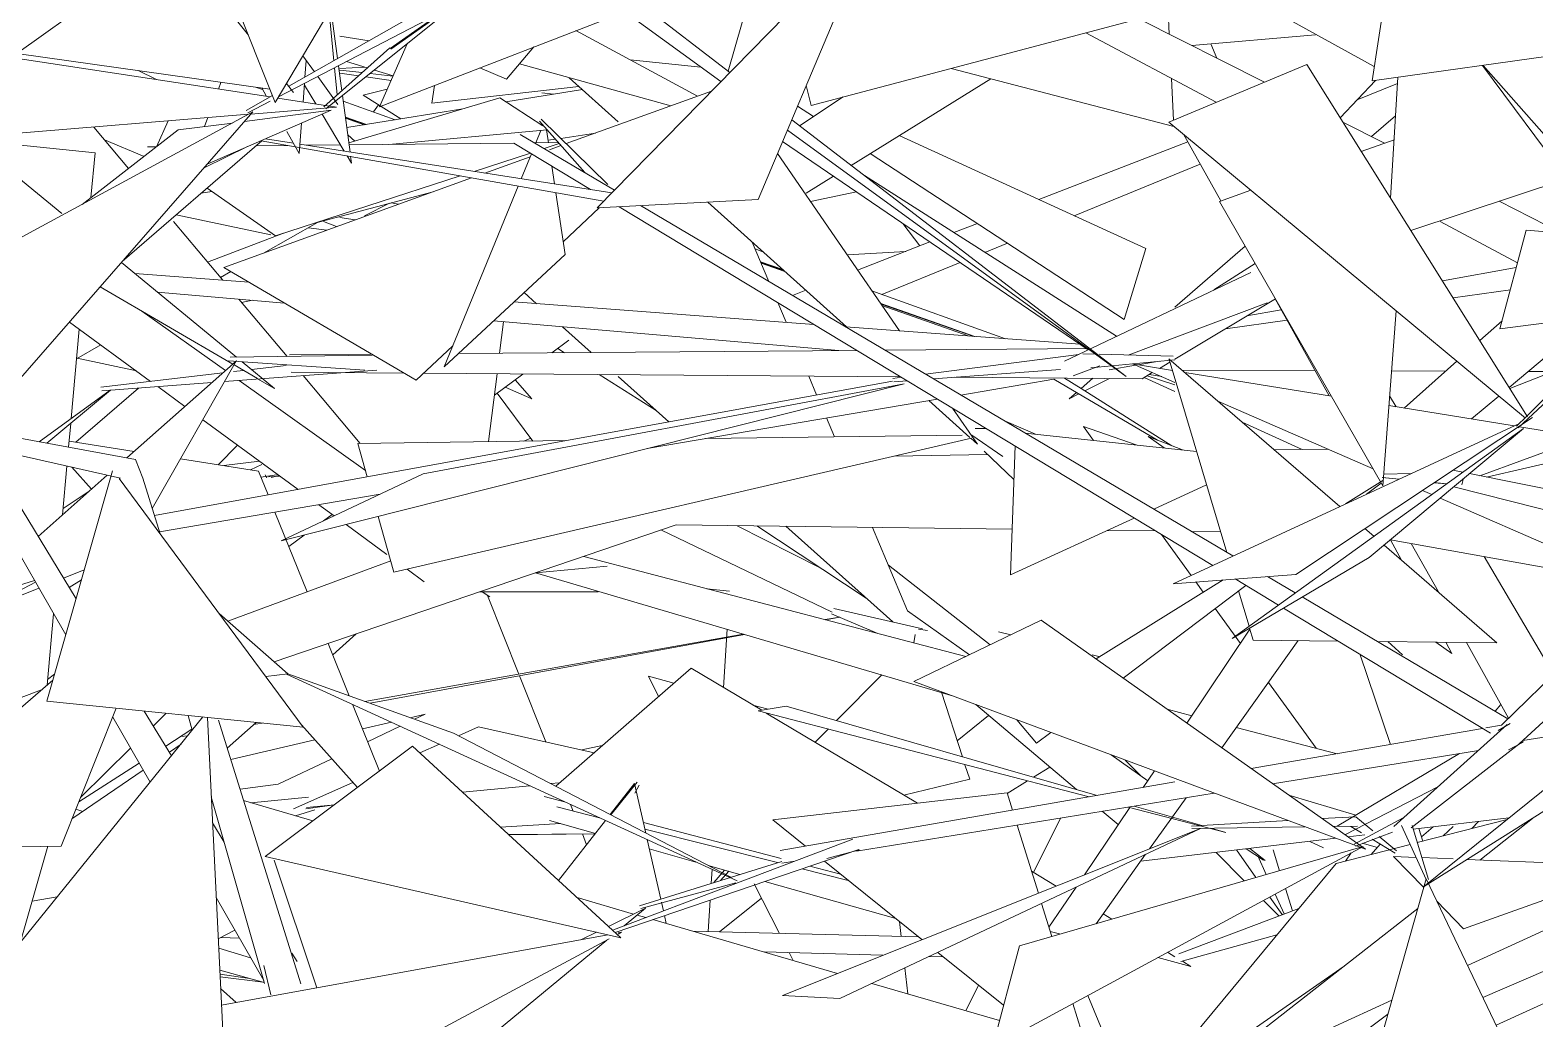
# Model space of a CAD drawing. Header units: millimetres. Extents: x 78096 to 288885, y -20632 to 149556.
# Drawn here: x 251137.2 to 251410.1, y 93652.2 to 93831.4 of the extents above; entities that cross this region are included whole.
import ezdxf

# ---------------------------------------------------------------- set-up
doc = ezdxf.new("R2010")
doc.units = ezdxf.units.MM
doc.layers.add('G-IMPT', color=8, linetype='Continuous', lineweight=9)
doc.layers.add('L-PLNT', color=71, linetype='Continuous', lineweight=9)

# ---------------------------------------------------------------- blocks, each defined once
blk = doc.blocks.new('ZZ-V - Tree Broadleaf 1 - 3dtree rotund SIMPLU-4826059-TOMH A-A')
at = {"layer": 'G-IMPT'}
for p, q in [((25567.35, 93824), (25573.09, 93844.24)), ((25660.03, 93838.34), (25684.48, 93824.86)), ((25551.73, 93835.98), (25567.64, 93823.79)), ((25548.57, 93834.77), (25565.99, 93822.11)), ((25641.79, 93833.51), (25664.55, 93821.99)), ((25647.13, 93834.92), (25647.32, 93830.71)), ((25561.79, 93819.49), (25539.73, 93831.35)), ((25632.16, 93830.96), (25655.83, 93818.36)), ((25673.82, 93830.59), (25651.38, 93828.66)), ((25655.96, 93826.34), (25654.87, 93828.96)), ((25529.5, 93825.31), (25556.91, 93817.72)), ((25562.37, 93824.74), (25549.57, 93826.06)), ((25607.79, 93824.52), (25648.11, 93813.96)), ((25513.57, 93818.21), (25514.07, 93821.43)), ((25547.4, 93814.83), (25538.49, 93822.82)), ((25614.95, 93822.64), (25589.61, 93806.94)), ((25647.7, 93822.69), (25648.05, 93815.12)), ((25684.71, 93822.32), (25678.3, 93815.57)), ((25513.57, 93818.21), (25540.25, 93821.25)), ((25540.9, 93820.67), (25527.04, 93818.43)), ((25564.33, 93820.4), (25537.95, 93810.87)), ((25588.2, 93819.33), (25580.27, 93814.1)), ((25519.21, 93817.17), (25498.18, 93813.78)), ((25458.61, 93806.39), (25452.29, 93813.88)), ((25578.08, 93813.33), (25639.52, 93768.68)), ((25578.86, 93815.18), (25639.52, 93768.68)), ((25678.8, 93814.78), (25686.34, 93810.96)), ((25429.65, 93812.02), (25446.49, 93798.19)), ((25436.1, 93810.9), (25452.52, 93809.2)), ((25498.35, 93812.47), (25499.62, 93811.34)), ((25534.67, 93811.48), (25535.99, 93811.68)), ((25537.01, 93810.53), (25534.92, 93809.78)), ((25536.97, 93811.83), (25543.26, 93812.79)), ((25577.2, 93811.25), (25632.62, 93773.5)), ((25649.91, 93812.58), (25656.64, 93800.49)), ((25452.52, 93809.2), (25451.79, 93801.1)), ((25531.43, 93808.51), (25523.21, 93805.54)), ((25576.28, 93809.06), (25598.37, 93776.95)), ((25592.06, 93805.07), (25637.77, 93775.96)), ((25520.8, 93804.67), (25475.85, 93788.43)), ((25586.42, 93804.97), (25581.45, 93801.89)), ((25471.79, 93801.9), (25473.69, 93802.19)), ((25492.16, 93796.39), (25513.82, 93802.15)), ((25588.81, 93777.67), (25563.61, 93800.28)), ((25707.14, 93800.43), (25718.52, 93794.67)), ((25484.4, 93794.33), (25467.25, 93797.96)), ((25496.94, 93797.47), (25499.68, 93797.05)), ((25537.41, 93793.08), (25543.95, 93799.24)), ((25475.69, 93786.13), (25466.73, 93796.75)), ((25486.7, 93794.62), (25472.93, 93789.4)), ((25483.06, 93791.04), (25492.87, 93796.58)), ((25493.93, 93796.75), (25496.33, 93795.83)), ((25696.42, 93796.75), (25710.47, 93789.27)), ((25571.69, 93793.03), (25574.7, 93785.9)), ((25457.3, 93789.31), (25478.15, 93772.17)), ((25662.89, 93789.12), (25655.42, 93784.37)), ((25459.71, 93787.33), (25480.38, 93785.78)), ((25475.26, 93786.64), (25477.12, 93787.68)), ((25510.77, 93767.98), (25475.85, 93788.43)), ((25628.29, 93771.44), (25662.08, 93787.54)), ((25453.48, 93784.94), (25477.48, 93770.92)), ((25463.8, 93783.96), (25486.85, 93781.99)), ((25530.34, 93783.89), (25532.6, 93781.87)), ((25461, 93780.54), (25476.16, 93769.74)), ((25487.35, 93772.29), (25478.58, 93782.69)), ((25481.08, 93782.48), (25479.11, 93782.08)), ((25528.49, 93782.18), (25582.87, 93778.11)), ((25576.31, 93782.08), (25577.82, 93778.49)), ((25639.85, 93772.55), (25665.04, 93782.05)), ((25666.55, 93782.76), (25648.32, 93771.83)), ((25666.52, 93782.74), (25676.31, 93765.16)), ((25447.9, 93778.54), (25462.6, 93767.78)), ((25524.78, 93778.74), (25587.41, 93773.37)), ((25526.58, 93778.58), (25525.87, 93772.89)), ((25707.66, 93778.77), (25703.63, 93775.18)), ((25724.2, 93779.47), (25708.95, 93766.7)), ((25449.64, 93777.27), (25448.19, 93761.06)), ((25538.43, 93775.23), (25535.35, 93772.97)), ((25537.31, 93777.66), (25542.51, 93773.02)), ((25588.59, 93777.69), (25631.15, 93774.5)), ((25449.16, 93771.89), (25453.58, 93774.39)), ((25502.75, 93772.51), (25477.05, 93772.15)), ((25502.7, 93772.71), (25487.77, 93772.6)), ((25510.77, 93767.98), (25517.39, 93774.21)), ((25590.68, 93773.4), (25518.43, 93772.84)), ((25632.58, 93773.72), (25595.78, 93773.44)), ((25603.13, 93769.09), (25630.89, 93772.68)), ((25631.64, 93772.77), (25633.97, 93772.71)), ((25634.59, 93772.69), (25648.01, 93772.33)), ((25458.3, 93753.93), (25478.1, 93771.47)), ((25462.9, 93744.77), (25478.19, 93771.55)), ((25476.02, 93767.75), (25503.59, 93769.84)), ((25476.7, 93771.49), (25501.46, 93769.84)), ((25477.61, 93769.55), (25479.45, 93769.77)), ((25477.75, 93770.76), (25481.97, 93768.3)), ((25479.18, 93771.33), (25485.06, 93766.49)), ((25480.87, 93769.93), (25487.15, 93770.67)), ((25604.56, 93768.24), (25627.56, 93769.92)), ((25629.91, 93768.8), (25634.75, 93770.63)), ((25648.34, 93771.72), (25633.09, 93770.26)), ((25636.43, 93769.9), (25641.18, 93770.71)), ((25648.32, 93767.6), (25640.65, 93770.94)), ((25647.87, 93769.77), (25640.65, 93770.94)), ((25641.61, 93770.78), (25645.55, 93771.46)), ((25647.41, 93771.29), (25645.52, 93770.15)), ((25678.22, 93745.09), (25647.23, 93771.9)), ((25657.76, 93736.79), (25647.27, 93771.75)), ((25699.43, 93771.44), (25689.89, 93762.95)), ((25453.57, 93766.72), (25475.68, 93769.32)), ((25453.77, 93766.06), (25473.7, 93767.57)), ((25463.31, 93743.47), (25597.11, 93767.85)), ((25463.9, 93766.83), (25468.81, 93763.24)), ((25478.68, 93767.95), (25501.54, 93751.66)), ((25482, 93768.27), (25485.06, 93766.49)), ((25599.21, 93767.34), (25486.3, 93738.88)), ((25508.57, 93769.27), (25488.08, 93769.43)), ((25500.62, 93756.55), (25490.28, 93768.83)), ((25512.01, 93751.03), (25599.21, 93767.34)), ((25598.63, 93768.6), (25512.11, 93769.25)), ((25525.41, 93769.15), (25523.89, 93756.87)), ((25530.11, 93769.11), (25524.93, 93765.3)), ((25528.71, 93768.08), (25531.7, 93764.62)), ((25547.4, 93768.65), (25556.56, 93760.46)), ((25581.94, 93768.72), (25583.37, 93765.35)), ((25597.18, 93768.32), (25598.75, 93768.52)), ((25597.38, 93767.72), (25599.79, 93767.89)), ((25642.38, 93768.27), (25608.41, 93768.52)), ((25609.52, 93765.31), (25626.4, 93768.19)), ((25644.23, 93769.38), (25642.38, 93768.27)), ((25676.7, 93765.09), (25650.11, 93769.41)), ((25442.4, 93756.84), (25455.26, 93766.22)), ((25443.8, 93756.58), (25455.32, 93766.22)), ((25460.43, 93766.56), (25449.04, 93756.75)), ((25526.88, 93766.73), (25531.7, 93764.62)), ((25552.65, 93755.6), (25605.27, 93764.58)), ((25611.17, 93757.6), (25603.69, 93764.31)), ((25684.26, 93751.93), (25656.14, 93764.19)), ((25687.27, 93765.19), (25688.44, 93763.19)), ((25707.06, 93765.11), (25702.11, 93760.97)), ((25608.03, 93762.92), (25612.52, 93756.39)), ((25709.85, 93759.72), (25687.13, 93763.4)), ((25448.11, 93760.18), (25447.72, 93755.87)), ((25472.08, 93760.84), (25489.33, 93748.21)), ((25585.14, 93761.15), (25586.58, 93757.72)), ((25612.13, 93759.26), (25614.1, 93759.25)), ((25617.71, 93760.52), (25623.08, 93758.21)), ((25641.32, 93756.26), (25631.77, 93759.58)), ((25631.77, 93759.58), (25633.57, 93757.09)), ((25722.58, 93757.65), (25710.81, 93759.56)), ((25459.6, 93755.08), (25447.82, 93756.95)), ((25537.88, 93757.06), (25500.16, 93756.55)), ((25501.86, 93750.5), (25500.16, 93756.55)), ((25506.73, 93733.2), (25611.47, 93757.51)), ((25609.74, 93758.04), (25563.21, 93757.41)), ((25612.52, 93756.39), (25611.31, 93757.48)), ((25611.49, 93758.03), (25617.11, 93754.2)), ((25618.5, 93732.73), (25619.35, 93756.08)), ((25652.27, 93755.09), (25621.19, 93758.41)), ((25482.16, 93751.51), (25468.03, 93753.75)), ((25614.38, 93754.53), (25597.45, 93754.26)), ((25613.74, 93755.14), (25619.13, 93749.99)), ((25676.04, 93755.52), (25666.34, 93755.36)), ((25442.19, 93739.66), (25454.72, 93750.76)), ((25447.41, 93752.42), (25446.61, 93743.58)), ((25448.31, 93752.22), (25451.86, 93748.23)), ((25480.74, 93751.73), (25482.75, 93752.75)), ((25482.16, 93751.51), (25483.89, 93747.22)), ((25485.42, 93750.87), (25482.59, 93750.45)), ((25483.66, 93750.33), (25483.4, 93750.85)), ((25486.09, 93750.58), (25483.98, 93750.47)), ((25484.44, 93750.38), (25485.91, 93750.72)), ((25512.01, 93751.03), (25486.3, 93738.88)), ((25446.72, 93744.76), (25451.45, 93747.86)), ((25644.49, 93744.63), (25654.09, 93749.02)), ((25694.94, 93747.28), (25693.22, 93748.03)), ((25464.23, 93740.52), (25504.2, 93747.34)), ((25493.11, 93745.44), (25495.89, 93743.41)), ((25725.17, 93734.1), (25696.44, 93746.62)), ((25485.15, 93744.09), (25490.98, 93729.65)), ((25495.54, 93743.67), (25493.94, 93742.49)), ((25506.73, 93733.2), (25503.88, 93743.31)), ((25618.5, 93732.73), (25640.97, 93743.02)), ((25557.87, 93741.76), (25485.02, 93716.95)), ((25490.46, 93739.93), (25487.66, 93737.87)), ((25498.04, 93741.84), (25505.44, 93736.42)), ((25618.8, 93741.01), (25557.87, 93741.76)), ((25577.77, 93741.52), (25597.18, 93724.18)), ((25593.5, 93741.32), (25599.87, 93726.21)), ((25644.84, 93740.68), (25636.1, 93740.79)), ((25645.89, 93740.05), (25651.26, 93732.63)), ((25656.63, 93740.54), (25651.3, 93740.6)), ((25684.43, 93739.71), (25682.8, 93741.12)), ((25706.73, 93720.42), (25686.26, 93738.13)), ((25733.41, 93730.79), (25687.42, 93739.09)), ((25691.2, 93738.41), (25696.1, 93729.62)), ((25506.15, 93735.25), (25476.59, 93724.34)), ((25532.41, 93733.09), (25545.36, 93734.28)), ((25541.13, 93736.06), (25610.43, 93717.92)), ((25704.44, 93736.02), (25716.98, 93714.71)), ((25446.8, 93732.11), (25450.58, 93733.63)), ((25447.81, 93730.45), (25450.06, 93731.81)), ((25509.09, 93733.74), (25512.22, 93731.45)), ((25608.19, 93710.71), (25532.37, 93733.07)), ((25652.12, 93731.43), (25653.48, 93729.56)), ((25431.05, 93725.78), (25442.34, 93730.32)), ((25543.78, 93729.65), (25522.22, 93729.62)), ((25522.71, 93729.63), (25524.09, 93728.73)), ((25661.77, 93723.41), (25659.85, 93729.81)), ((25586.49, 93726.61), (25602.54, 93722.96)), ((25599.85, 93726.21), (25611.11, 93718.25)), ((25655.61, 93726.61), (25660.2, 93720.27)), ((25445, 93725.68), (25443.84, 93712.74)), ((25587.59, 93725.08), (25584.9, 93724.6)), ((25584.95, 93724.59), (25587.6, 93725.08)), ((25586.08, 93725.66), (25594.47, 93722.1)), ((25495.62, 93718.24), (25499.9, 93722.01)), ((25570.03, 93721.97), (25501.42, 93709.79)), ((25502.39, 93709.45), (25570.27, 93721.9)), ((25601.23, 93721.9), (25601.01, 93720.39)), ((25601.83, 93722.9), (25603.45, 93722.65)), ((25661.94, 93722.85), (25650.48, 93705.87)), ((25670.7, 93720.8), (25656.82, 93701.38)), ((25662.53, 93720.89), (25661.87, 93723.08)), ((25662.53, 93720.89), (25677.88, 93720.73)), ((25685.04, 93720.65), (25706.73, 93720.42)), ((25701.18, 93720.48), (25708.83, 93706.74)), ((25494.77, 93720.27), (25498.58, 93710.81)), ((25681.92, 93718.24), (25687.4, 93701.98)), ((25560.6, 93715.81), (25536.05, 93694.4)), ((25560.6, 93715.81), (25573.41, 93708.18)), ((25445.19, 93714.7), (25443.93, 93713.73)), ((25586.99, 93706.3), (25595.21, 93714.59)), ((25665.29, 93713.23), (25673.93, 93701.3)), ((25442.82, 93711.86), (25422.98, 93704.54)), ((25605.98, 93711.43), (25609.8, 93699.75)), ((25463.11, 93705.35), (25465.43, 93707.64)), ((25499.2, 93709.26), (25504.09, 93697.16)), ((25574.24, 93707.68), (25601.67, 93691.33)), ((25612.22, 93709.21), (25630.5, 93693.81)), ((25646.95, 93708.36), (25651.38, 93707.2)), ((25465.33, 93701.7), (25470.1, 93704.77)), ((25476.47, 93701.33), (25481.73, 93705.97)), ((25481.28, 93705.57), (25482.84, 93705.86)), ((25489.95, 93705.55), (25500.1, 93694.17)), ((25583.11, 93702.39), (25585.46, 93704.76)), ((25659.47, 93705.08), (25677.73, 93700.3)), ((25720.15, 93704.11), (25711.43, 93702.73)), ((25466, 93700.61), (25468.12, 93702.06)), ((25469.34, 93703.56), (25468.05, 93703.45)), ((25449.59, 93691.61), (25460.52, 93698.62)), ((25449.89, 93692.34), (25458.98, 93701.29)), ((25636.75, 93700.1), (25643.41, 93695.39)), ((25448.34, 93688.49), (25461.24, 93697.34)), ((25610.27, 93698.32), (25611.12, 93695.72)), ((25644.62, 93697.18), (25642.6, 93694.19)), ((25550.36, 93694.9), (25545.94, 93689.27)), ((25546.04, 93689.22), (25550.84, 93695.17)), ((25552.39, 93685.92), (25550.36, 93694.9)), ((25551.16, 93694.61), (25550.39, 93693.15)), ((25617.92, 93693.19), (25575.42, 93688.33)), ((25599.16, 93692.82), (25611.12, 93695.72)), ((25617.92, 93693.19), (25618.89, 93690.07)), ((25479.45, 93691.8), (25492.04, 93688.14)), ((25537.65, 93691.61), (25533.96, 93692.58)), ((25536.25, 93690.66), (25543.98, 93688.71)), ((25640.15, 93690.56), (25631.92, 93678.36)), ((25650.36, 93692.33), (25643.75, 93683.08)), ((25681.14, 93689.19), (25669.01, 93692.77)), ((25534.9, 93688.2), (25543.25, 93685.84)), ((25545.1, 93688.2), (25536.56, 93677.32)), ((25576.96, 93681.29), (25551.95, 93687.86)), ((25575.42, 93688.33), (25581.37, 93683.55)), ((25627.56, 93688.64), (25622.72, 93678.78)), ((25635.17, 93689.87), (25638.05, 93687.45)), ((25708.91, 93688.67), (25691.53, 93686.62)), ((25692.27, 93684.21), (25708.59, 93688.4)), ((25761.63, 93689.57), (25701.4, 93661.93)), ((25713.5, 93688.8), (25703.6, 93681.04)), ((25706.58, 93651.1), (25791.71, 93689.96)), ((25526.03, 93687.01), (25536.9, 93687.64)), ((25543.2, 93685.78), (25527.5, 93685.65)), ((25527.5, 93685.65), (25543.2, 93685.78)), ((25527.52, 93685.63), (25543.2, 93685.78)), ((25552.23, 93686.63), (25576.29, 93680.57)), ((25619.73, 93687.38), (25623.57, 93675.03)), ((25677.49, 93684.97), (25642.13, 93680.82)), ((25682.8, 93685.6), (25679.68, 93685.23)), ((25692.54, 93686.74), (25693.3, 93684.47)), ((25555.09, 93673.96), (25552.66, 93684.73)), ((25553.03, 93683.07), (25561.49, 93680.68)), ((25677.55, 93680.42), (25690.99, 93683.88)), ((25563.73, 93680.04), (25569.42, 93678.43)), ((25587.68, 93678.47), (25582.15, 93679.92)), ((25584.77, 93680.81), (25602.45, 93666.61)), ((25643.03, 93682.08), (25634.03, 93669.47)), ((25677.55, 93680.42), (25649.47, 93646.53)), ((25573.96, 93677.14), (25597.7, 93670.42)), ((25580.75, 93679.45), (25589.09, 93677.34)), ((25622.34, 93679.01), (25626.83, 93676.33)), ((25445.63, 93674.34), (25441.13, 93673.58)), ((25539.93, 93674.22), (25550.17, 93671.25)), ((25630.41, 93676.13), (25625.5, 93668.85)), ((25555.58, 93671.81), (25555.21, 93673.43)), ((25624.15, 93673.18), (25626.02, 93667.16)), ((25649.04, 93664.05), (25670.8, 93672.27)), ((25692.36, 93672.25), (25659.95, 93646.87)), ((25550.82, 93671.06), (25552.39, 93670.6)), ((25553.64, 93670.24), (25587.15, 93660.5)), ((25556.09, 93669.53), (25555.77, 93670.97)), ((25635.31, 93671.27), (25636.92, 93670.31)), ((25474.86, 93666.76), (25477.89, 93668.31)), ((25478.69, 93666.9), (25475.31, 93666.99)), ((25601.81, 93667.12), (25560.92, 93668.12)), ((25625.73, 93668.11), (25627.42, 93667.68)), ((25666.83, 93667.47), (25649.38, 93662.62)), ((25595.4, 93663.79), (25573.85, 93664.37)), ((25606.31, 93663.5), (25603.77, 93663.57)), ((25605.32, 93664.3), (25617.26, 93654.71)), ((25651.25, 93661.77), (25645.23, 93663.35)), ((25646.99, 93664.31), (25648.32, 93663.52)), ((25649.69, 93662.7), (25651.25, 93661.77)), ((25657.37, 93646.78), (25679, 93661.79)), ((25478.09, 93655.2), (25475.29, 93657.78)), ((25593.4, 93658.68), (25616.52, 93651.96)), ((25612.71, 93658.36), (25610.45, 93653.73)), ((25629.8, 93655.01), (25632.17, 93647.42)), ((25636.88, 93646.05), (25632.56, 93656.5)), ((25687.67, 93655.63), (25669.24, 93647.17))]:
    blk.add_line(p, q, dxfattribs=at)
blk = doc.blocks.new('ZZ-V - Tree Broadleaf 1 - 3dtree rotund SIMPLU-4826034-TOMH A-A')
at = {"layer": 'G-IMPT'}
for p, q in [((25577.03, 93878.13), (25506.05, 93828.12)), ((25506.15, 93827.99), (25577.04, 93878.06)), ((25690.44, 93863.17), (25684.08, 93822.23)), ((25543.58, 93799.23), (25593.71, 93850.4)), ((25572.78, 93800.76), (25593.71, 93850.4)), ((25466.91, 93847.57), (25438.32, 93827.23)), ((25466.91, 93847.57), (25480.32, 93830.56)), ((25504.11, 93817.57), (25584.23, 93848.55)), ((25499.57, 93842.55), (25485.19, 93818.32)), ((25817.88, 93841.06), (25684.08, 93822.23)), ((25485.19, 93818.32), (25477.31, 93838.13)), ((25582.35, 93817.79), (25665.66, 93839.82)), ((25485.79, 93819.33), (25517.6, 93835.82)), ((25487.65, 93821.27), (25516.37, 93837.56)), ((25494.36, 93817.16), (25517.7, 93835.84)), ((25495.28, 93835.33), (25496.5, 93826.29)), ((25495.81, 93825.89), (25494.95, 93834.77)), ((25506.05, 93828.12), (25515.35, 93834.65)), ((25414.08, 93830.04), (25484.26, 93819.34)), ((25484.22, 93820.75), (25438.32, 93827.23)), ((25494.03, 93817.57), (25505.97, 93828.24)), ((25509.14, 93828.99), (25504.11, 93817.57)), ((25532.11, 93828.4), (25527.15, 93822.53)), ((25490.21, 93826.78), (25492.29, 93823.9)), ((25490.82, 93825.94), (25490.59, 93822.93)), ((25496.4, 93819.69), (25495.93, 93824.59)), ((25496.67, 93824.97), (25497.28, 93820.47)), ((25522.27, 93824.59), (25527.15, 93822.53)), ((25672.26, 93825.21), (25647.25, 93814.79)), ((25672.26, 93825.21), (25712.28, 93761.39)), ((25719.42, 93804.51), (25704.11, 93825.05)), ((25742.52, 93781.58), (25704.22, 93825.06)), ((25487.24, 93821.78), (25488.53, 93820.14)), ((25490.5, 93821.78), (25490.25, 93818.43)), ((25490.48, 93821.5), (25492.55, 93818.08)), ((25492.91, 93823.03), (25496.57, 93817.94)), ((25581.48, 93821.4), (25582.35, 93817.79)), ((25687.45, 93800.98), (25688.75, 93822.89)), ((25479.9, 93816.87), (25484.69, 93819.59)), ((25482.75, 93820.96), (25483.62, 93819.44)), ((25485.67, 93819.13), (25494.69, 93817.75)), ((25497.4, 93819.59), (25498.77, 93809.34)), ((25498.55, 93811.02), (25525.9, 93819.16)), ((25533.72, 93814.12), (25525.9, 93819.16)), ((25481.12, 93816.62), (25409.51, 93777.83)), ((25480.34, 93816.19), (25419.68, 93811.2)), ((25437.76, 93766.91), (25481.12, 93816.62)), ((25472.84, 93807.13), (25495.35, 93816.92)), ((25495.35, 93816.92), (25479.62, 93814.9)), ((25480.21, 93816.44), (25484.27, 93818.55)), ((25496.28, 93817.51), (25480.78, 93816.23)), ((25493.68, 93816.2), (25497.72, 93809.51)), ((25494.8, 93817.73), (25496.28, 93817.51)), ((25450.18, 93799.86), (25467.59, 93813.35)), ((25477.42, 93814.61), (25467.59, 93813.35)), ((25489.97, 93814.58), (25489.56, 93809.11)), ((25505.81, 93810.74), (25534.51, 93813.37)), ((25532.45, 93811.02), (25533.37, 93813.26)), ((25533.14, 93814.93), (25541.32, 93805.64)), ((25533.4, 93815.32), (25545.5, 93803.46)), ((25534.39, 93813.36), (25534.74, 93811.04)), ((25711.88, 93761.11), (25647.25, 93814.79)), ((25457.46, 93789.49), (25482.79, 93811.41)), ((25481.72, 93810.49), (25487.44, 93810.55)), ((25482.64, 93811.39), (25544.78, 93800.45)), ((25483.41, 93811.73), (25488.51, 93810.94)), ((25487.28, 93813.07), (25489.56, 93809.11)), ((25489.68, 93810.75), (25546.26, 93801.96)), ((25490.79, 93810.58), (25496.94, 93810.65)), ((25498.59, 93810.66), (25528.46, 93810.98)), ((25528.46, 93810.98), (25542.39, 93802.56)), ((25529.64, 93812.55), (25546.73, 93802.44)), ((25532.23, 93811.02), (25536.54, 93811.06)), ((25536.71, 93810.87), (25533.98, 93809.98)), ((25688.08, 93811.57), (25682.12, 93809.47)), ((25462.04, 93810.28), (25463.65, 93810.3)), ((25472.29, 93806.5), (25480.19, 93810.33)), ((25498.24, 93808.65), (25499.04, 93807.32)), ((25498.87, 93808.61), (25499.04, 93807.32)), ((25531.46, 93809.17), (25521.26, 93805.85)), ((25529.79, 93804.52), (25531.65, 93809.05)), ((25518.75, 93805.03), (25485.26, 93794.15)), ((25535.37, 93806.81), (25535.85, 93803.58)), ((25472.83, 93802.79), (25485.26, 93794.15)), ((25515.84, 93770.43), (25529.25, 93803.19)), ((25662.13, 93802.43), (25656.4, 93800.41)), ((25691.13, 93795.12), (25719.42, 93804.51)), ((25536.08, 93801.98), (25537.75, 93790.78)), ((25543.58, 93799.23), (25572.78, 93800.76)), ((25551.46, 93799.64), (25658.85, 93736.14)), ((25686.02, 93748.87), (25656.4, 93800.41)), ((25547.57, 93799.44), (25655.18, 93734.44)), ((25712.05, 93795.22), (25707.27, 93777.28)), ((25712.05, 93795.22), (25731.99, 93793.53)), ((25515.84, 93770.43), (25537.75, 93790.78)), ((25712.18, 93761.55), (25737.19, 93786.67)), ((25710.57, 93759.34), (25736.91, 93784.07)), ((25688.44, 93780.58), (25686.02, 93748.87)), ((25707.27, 93777.28), (25730.88, 93780.34)), ((25703.63, 93750.69), (25763.17, 93772.56)), ((25457.13, 93750.22), (25404.99, 93762.02)), ((25459.84, 93753.65), (25405.81, 93763.52)), ((25710.29, 93759.64), (25712.13, 93761.5)), ((25710.8, 93760.15), (25648, 93731.12)), ((25658.71, 93721.21), (25711.57, 93759.24)), ((25670.27, 93732.81), (25713.16, 93761.25)), ((25683.53, 93735.85), (25711.57, 93759.24)), ((25739.14, 93758.3), (25704.86, 93750.44)), ((25459.84, 93753.65), (25461.19, 93750.27)), ((25434.46, 93752.36), (25449.08, 93728.37)), ((25443.8, 93709.85), (25455.69, 93751.58)), ((25691.19, 93751.09), (25686.18, 93750.94)), ((25698.73, 93751.68), (25700.55, 93751.31)), ((25701.77, 93751.07), (25745.18, 93742.3)), ((25755.16, 93752.06), (25707.55, 93705.48)), ((25490.28, 93705.1), (25456.92, 93750.17)), ((25461.19, 93750.27), (25464.35, 93740.13)), ((25679.25, 93745.57), (25686.06, 93749.8)), ((25685.74, 93749.35), (25683.07, 93747.33)), ((25688.99, 93750.07), (25685.91, 93750.38)), ((25685.91, 93750.38), (25688.98, 93750.07)), ((25685.97, 93750.37), (25688.99, 93750.07)), ((25695.32, 93749.42), (25697.6, 93749.19)), ((25695.34, 93749.43), (25697.63, 93749.21)), ((25697.63, 93749.21), (25695.35, 93749.44)), ((25698.93, 93748.69), (25740.79, 93738)), ((25700.6, 93750), (25700.34, 93749.06)), ((25432.4, 93747.67), (25447.21, 93721.83)), ((25759.08, 93746.63), (25710.76, 93702.11)), ((25658.71, 93721.21), (25683.53, 93735.85)), ((25334.45, 93697.84), (25441.55, 93731.71)), ((25441.74, 93731.38), (25368.84, 93693.26)), ((25634.04, 93717.48), (25657.11, 93731.81)), ((25670.27, 93732.81), (25648, 93731.12)), ((25659.26, 93731.97), (25667.09, 93727.24)), ((25665.14, 93732.42), (25670.16, 93729.45)), ((25661.18, 93730.81), (25638.93, 93714.02)), ((25671.42, 93728.71), (25708.73, 93706.64)), ((25668, 93726.69), (25705.56, 93704)), ((25756.04, 93726.59), (25693.41, 93676.2)), ((25487.5, 93714.77), (25475.02, 93725.72)), ((25624.08, 93724.52), (25601.02, 93713.37)), ((25624.08, 93724.52), (25682.87, 93682.98)), ((25414.73, 93687.59), (25444.89, 93713.65)), ((25487.5, 93714.77), (25483.48, 93714.29)), ((25487.27, 93714.74), (25568.96, 93677.24)), ((25517.53, 93704.01), (25487.5, 93714.79)), ((25601.02, 93713.37), (25682.87, 93682.98)), ((25443.8, 93709.85), (25490.28, 93705.1)), ((25693.41, 93676.2), (25750.37, 93711.93)), ((25424.14, 93647.86), (25472.09, 93706.96)), ((25446.38, 93683.57), (25456.38, 93708.56)), ((25455.74, 93706.95), (25462.51, 93695.14)), ((25461.46, 93708.04), (25466.4, 93699.94)), ((25469.4, 93707.23), (25470.16, 93704.57)), ((25476.02, 93642.87), (25472.9, 93706.88)), ((25572.75, 93708.07), (25577.82, 93708.93)), ((25572.75, 93708.07), (25632.76, 93692.48)), ((25634.23, 93692.74), (25577.82, 93708.93)), ((25474.91, 93706.36), (25489.83, 93658.59)), ((25619.66, 93706.45), (25623.25, 93702.19)), ((25625.85, 93704.15), (25623.25, 93702.19)), ((25704.1, 93704.88), (25662.18, 93697.6)), ((25688.05, 93687.12), (25708.57, 93705.6)), ((25707.55, 93705.48), (25704.7, 93704.99)), ((25706.95, 93704.51), (25709.11, 93705.79)), ((25483.39, 93681.67), (25510.09, 93701.65)), ((25510.09, 93701.65), (25547.85, 93666.95)), ((25517.53, 93704.01), (25567.8, 93677.93)), ((25691.15, 93686.88), (25711.51, 93702.63)), ((25708.85, 93700.99), (25711.51, 93702.37)), ((25703.36, 93700.91), (25666.04, 93694.87)), ((25677.77, 93687.2), (25699.96, 93700.36)), ((25648.32, 93695.19), (25576.76, 93682.75)), ((25655.46, 93693.16), (25590.59, 93682.66)), ((25679.17, 93685.6), (25696.11, 93694.38)), ((25473.6, 93692.52), (25483.25, 93658.69)), ((25639.87, 93690.64), (25657.55, 93686.04)), ((25653.22, 93687.28), (25640.95, 93690.81)), ((25473.83, 93687.75), (25475.95, 93684.27)), ((25653.18, 93687.28), (25668.84, 93688.19)), ((25675, 93688.54), (25681.05, 93688.89)), ((25680.82, 93683.94), (25689.75, 93688.66)), ((25684.2, 93686.32), (25681.16, 93688.87)), ((25577.15, 93656.51), (25652.99, 93686.77)), ((25652.99, 93686.77), (25587.55, 93655.93)), ((25651.32, 93687.17), (25652.85, 93687.26)), ((25651.41, 93686.75), (25671.88, 93687.06)), ((25657.55, 93686.04), (25654.87, 93686.81)), ((25676.99, 93687.13), (25681.45, 93687.2)), ((25682.19, 93685.96), (25680.24, 93687.14)), ((25681.05, 93683.55), (25687.79, 93686.07)), ((25688.54, 93682.68), (25685.4, 93685.32)), ((25693.88, 93677.53), (25689.43, 93687.31)), ((25694.34, 93677.51), (25691.33, 93687.28)), ((25413.39, 93682.99), (25446.38, 93683.57)), ((25439.01, 93666.19), (25443.99, 93683.53)), ((25546.54, 93668.38), (25589.93, 93684.83)), ((25546.81, 93667.92), (25591.04, 93682.94)), ((25585.19, 93681.31), (25591.17, 93682.91)), ((25682.44, 93683.47), (25615.23, 93647.14)), ((25620.14, 93665.46), (25682.44, 93683.47)), ((25688.29, 93682.28), (25684.1, 93684.81)), ((25483.39, 93681.67), (25547.85, 93666.95)), ((25485.02, 93681), (25492.72, 93657.87)), ((25551.23, 93672.76), (25577.03, 93680.8)), ((25579.42, 93680.85), (25577.07, 93680.47)), ((25692.06, 93681.52), (25688, 93681.69)), ((25693.44, 93676.06), (25688, 93681.69)), ((25698.77, 93681.24), (25693.11, 93681.48)), ((25732.2, 93679.86), (25700.68, 93668.56)), ((25732.2, 93679.86), (25701.29, 93681.14)), ((25551.49, 93672.28), (25568.69, 93676.89)), ((25683.53, 93640.95), (25693.88, 93677.65)), ((25716.87, 93629.58), (25693.88, 93677.65)), ((25474.49, 93674.23), (25483.11, 93659.19)), ((25545.61, 93669.01), (25552.35, 93672.31)), ((25548.46, 93669.11), (25552.35, 93672.31)), ((25700.68, 93668.56), (25695.82, 93673.59)), ((25545.49, 93667.48), (25475.44, 93654.72)), ((25481.79, 93632.53), (25545.77, 93666.76)), ((25513.28, 93640.11), (25545.3, 93666.51)), ((25540.73, 93666.62), (25543.45, 93667.95)), ((25547.4, 93667.63), (25547.97, 93667.94)), ((25547.97, 93667.94), (25547.4, 93667.83)), ((25488.22, 93664.15), (25489.15, 93662.62)), ((25620.14, 93665.46), (25615.23, 93647.14)), ((25483.15, 93661.93), (25484.38, 93656.63)), ((25577.15, 93656.51), (25587.55, 93655.93))]:
    blk.add_line(p, q, dxfattribs=at)
blk = doc.blocks.new('ZZ-V - Tree Broadleaf 2 - 3dtree rotund SIMPLU-4826084-TOMH A-A')
at = {"layer": 'G-IMPT'}
for p, q in [((25502.2, 93829.52), (25496.94, 93830.36)), ((25460.33, 93824.12), (25463.64, 93822.48)), ((25496.94, 93824.52), (25501.39, 93824.75)), ((25496.94, 93824.21), (25500.95, 93823.76)), ((25501.89, 93824.6), (25498.14, 93825.73)), ((25506.58, 93823.18), (25503.17, 93824.21)), ((25474.88, 93820.77), (25475.32, 93821.97)), ((25500.3, 93823.17), (25496.94, 93823.65)), ((25506.21, 93822.34), (25501.64, 93822.98)), ((25502.4, 93823.59), (25506.55, 93823.12)), ((25688.69, 93821.8), (25681.38, 93818.8)), ((25482.91, 93820.67), (25481.64, 93821.12)), ((25501.12, 93819.67), (25505.5, 93820.73)), ((25501.12, 93819.67), (25508, 93815.36)), ((25533.56, 93820.06), (25535.67, 93819.82)), ((25506.95, 93815.19), (25497.53, 93818.57)), ((25503.9, 93817.93), (25503, 93816.61)), ((25579.91, 93817.68), (25582.82, 93815.78)), ((25683.99, 93812.15), (25688.34, 93815.92)), ((25465.8, 93815), (25463.67, 93810.31)), ((25472.4, 93813.97), (25472.99, 93815.59)), ((25497.92, 93815.69), (25501.75, 93814.35)), ((25501.64, 93814.33), (25497.93, 93815.63)), ((25501.34, 93814.29), (25497.95, 93815.46)), ((25454.26, 93811.55), (25461.42, 93808.57)), ((25643.07, 93791.85), (25598.31, 93812.33)), ((25650.67, 93811.21), (25623.67, 93800.73)), ((25593.07, 93809.09), (25639.16, 93779.01)), ((25652.92, 93807.16), (25630.06, 93797.8)), ((25505.94, 93800.06), (25501.37, 93797.8)), ((25507.55, 93799.89), (25506.2, 93800.13)), ((25590.6, 93802.13), (25582.25, 93800.39)), ((25494.54, 93795.18), (25491.2, 93795.64)), ((25599.02, 93796.39), (25602.08, 93792.35)), ((25612.52, 93796.4), (25608.26, 93794.75)), ((25573.64, 93791.28), (25572.22, 93791.79)), ((25599.52, 93791.35), (25588.9, 93790.72)), ((25603.91, 93793.06), (25590.8, 93787.97)), ((25617.96, 93792.85), (25613.87, 93791.17)), ((25643.07, 93791.85), (25639.16, 93779.01)), ((25648.32, 93781.23), (25661.07, 93792.29)), ((25573.2, 93789.47), (25577.22, 93788.06)), ((25577.39, 93787.92), (25573.24, 93789.36)), ((25577.62, 93787.71), (25573.3, 93789.22)), ((25609.38, 93789.34), (25595.22, 93783.54)), ((25710.24, 93788.43), (25696.83, 93786.02)), ((25581.4, 93784.32), (25578.97, 93783.38)), ((25617.6, 93775.52), (25593.39, 93784.2)), ((25709.16, 93784.37), (25698.76, 93782.95)), ((25594.99, 93781.88), (25612.06, 93775.93)), ((25611.94, 93775.94), (25595.04, 93781.8)), ((25611, 93776.01), (25595.22, 93781.54)), ((25667.62, 93780.77), (25661.35, 93779.64)), ((25668.68, 93778.86), (25657.5, 93777.33)), ((25537.65, 93772.98), (25536.42, 93773.76)), ((25460.02, 93769.67), (25449.3, 93771.97)), ((25673.76, 93769.73), (25649.62, 93769.83)), ((25697.4, 93769.63), (25687.61, 93769.67)), ((25716.91, 93769.56), (25709.07, 93766.51)), ((25716.91, 93769.56), (25712.39, 93769.57)), ((25554.29, 93762.5), (25543.96, 93769.01)), ((25645.2, 93757.13), (25626.37, 93768.18)), ((25631.31, 93766.5), (25628.33, 93768.37)), ((25631.31, 93766.5), (25633.43, 93768.34)), ((25636.47, 93768.31), (25632, 93766.06)), ((25648.32, 93765.95), (25642.74, 93768.48)), ((25643.29, 93768.81), (25648.32, 93767.15)), ((25645.94, 93768.64), (25643.64, 93769.02)), ((25525.42, 93765.66), (25531.92, 93756.98)), ((25629.15, 93764.62), (25630.48, 93765.77)), ((25630.92, 93765.51), (25629.15, 93764.62)), ((25647.78, 93756.12), (25631.33, 93766.48)), ((25671.42, 93755.44), (25660.52, 93760.4)), ((25478.38, 93756.23), (25474.82, 93752.67)), ((25531.55, 93757.48), (25530.27, 93756.96)), ((25649.73, 93755.36), (25643.51, 93757.79)), ((25646.41, 93755.72), (25643.51, 93757.79)), ((25482.32, 93753.35), (25475.85, 93752.51)), ((25555.11, 93740.9), (25586.21, 93725.97)), ((25568.98, 93741.63), (25584.03, 93733.99)), ((25572.51, 93741.58), (25592.32, 93728.52)), ((25687.43, 93739.09), (25689.42, 93735.4)), ((25596.4, 93734.45), (25614.81, 93720.03)), ((25523.66, 93729), (25529.34, 93714.75)), ((25563.47, 93730.21), (25567.59, 93729.78)), ((25566.49, 93712.3), (25567.15, 93722.85)), ((25592.81, 93722.8), (25594.05, 93722.21)), ((25618.57, 93721.85), (25616.36, 93722.39)), ((25689.62, 93718.24), (25686.92, 93720.63)), ((25698.55, 93718.45), (25695.62, 93720.54)), ((25697.43, 93720.52), (25698.55, 93718.45)), ((25634.54, 93717.95), (25633.35, 93718.24)), ((25529.47, 93714.41), (25534.24, 93702.46)), ((25552.86, 93714.34), (25554.72, 93710.69)), ((25552.86, 93714.34), (25557.46, 93713.07)), ((25509.68, 93706.83), (25512.38, 93707.46)), ((25510.46, 93706.54), (25512.38, 93707.46)), ((25571.8, 93709.13), (25574.56, 93708.37)), ((25608.85, 93702.67), (25614.55, 93707.25)), ((25707.46, 93709.22), (25706.42, 93708.01)), ((25501, 93704.81), (25506.25, 93706.03)), ((25501.94, 93702.48), (25507.85, 93705.3)), ((25477.13, 93699.25), (25492.4, 93702.8)), ((25485.74, 93694.77), (25495.44, 93699.39)), ((25642.09, 93696.33), (25639.29, 93699.16)), ((25625.67, 93697.87), (25622.71, 93696.05)), ((25485.74, 93694.77), (25478.81, 93693.86)), ((25621.62, 93695.38), (25617.94, 93693.11)), ((25538.76, 93691.11), (25539.23, 93689.91)), ((25703.38, 93688.02), (25702.17, 93686.75)), ((25540.89, 93685.76), (25541.66, 93683.82)), ((25695.18, 93687.05), (25693.04, 93685.26)), ((25698.77, 93687.14), (25696.95, 93685.41)), ((25660.92, 93677.25), (25655.81, 93682.43)), ((25659.48, 93682.86), (25663.03, 93677.86)), ((25661.24, 93683.06), (25664.38, 93680.99)), ((25661.92, 93683.14), (25664.71, 93680.96)), ((25667.32, 93679.1), (25666.12, 93682.9)), ((25672.79, 93684.42), (25675.27, 93683.23)), ((25680.31, 93682.32), (25679.25, 93680.85)), ((25685.04, 93683.33), (25682.3, 93684.11)), ((25685.56, 93683.93), (25683.94, 93682.06)), ((25664.91, 93678.4), (25663.39, 93681.81)), ((25564.25, 93676.82), (25564.41, 93679.33)), ((25564.71, 93676.96), (25566.68, 93679.2)), ((25567.43, 93678.99), (25565.96, 93677.35)), ((25565.73, 93668.01), (25573.35, 93674.13)), ((25572.03, 93676.72), (25576.61, 93667.74)), ((25665.54, 93674.33), (25667.81, 93671.14)), ((25668.12, 93671.26), (25666.51, 93674.86)), ((25669.63, 93671.83), (25668.36, 93675.86)), ((25563.7, 93668.06), (25564.06, 93673.78)), ((25667.18, 93670.9), (25664.4, 93673.72)), ((25598.69, 93667.2), (25598.37, 93669.89)), ((25480.74, 93663.33), (25474.94, 93665.07)), ((25578.39, 93664.25), (25579.1, 93662.84)), ((25704.17, 93656.15), (25726.27, 93665.69)), ((25483.22, 93658.82), (25475.13, 93661.1)), ((25599.93, 93656.79), (25599.37, 93661.5)), ((25475.17, 93660.35), (25480.58, 93659.57)), ((25475.19, 93659.84), (25482.98, 93658.89)), ((25679.44, 93647.5), (25686.96, 93653.09))]:
    blk.add_line(p, q, dxfattribs=at)
blk = doc.blocks.new('ZZ-V - Tree Broadleaf 2 - 3dtree rotund SIMPLU-4826109-TOMH A-A')
at = {"layer": 'G-IMPT'}
for p, q in [((25518.41, 93703.55), (25522.08, 93705.18)), ((25543.03, 93700.49), (25522.08, 93705.18)), ((25511.4, 93700.45), (25514.97, 93702.03)), ((25544.5, 93701.78), (25540.78, 93700.99)), ((25488.5, 93690.32), (25499.28, 93695.09)), ((25531.35, 93694.51), (25519.16, 93693.32)), ((25536.77, 93695.04), (25535.13, 93694.88)), ((25491.22, 93692.44), (25480.78, 93691.42)), ((25495.91, 93691.04), (25490.77, 93690.33)), ((25495.92, 93691.05), (25490.86, 93690.55)), ((25449.05, 93690.25), (25450.29, 93689.83)), ((25492.39, 93690.15), (25488.89, 93689.06))]:
    blk.add_line(p, q, dxfattribs=at)

msp = doc.modelspace()

# ---------------------------------------------------------------- block references
at = {"layer": 'L-PLNT'}
for name in ['ZZ-V - Tree Broadleaf 1 - 3dtree rotund SIMPLU-4826059-TOMH A-A', 'ZZ-V - Tree Broadleaf 2 - 3dtree rotund SIMPLU-4826109-TOMH A-A', 'ZZ-V - Tree Broadleaf 2 - 3dtree rotund SIMPLU-4826084-TOMH A-A', 'ZZ-V - Tree Broadleaf 1 - 3dtree rotund SIMPLU-4826034-TOMH A-A']:
    msp.add_blockref(name, (225696.455, 0), dxfattribs=at)

doc.saveas('drawing.dxf')
